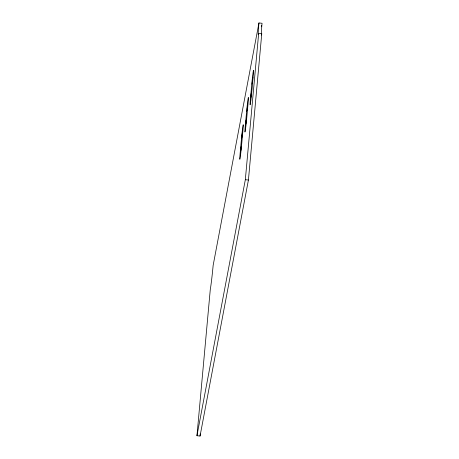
<?xml version="1.0" encoding="UTF-8"?>
<svg xmlns="http://www.w3.org/2000/svg" width="459" height="459" viewBox="0 0 459 459"><rect width="100%" height="100%" fill="white"/><g stroke="black" fill="none" stroke-linecap="round" stroke-linejoin="round"><path stroke-width="0.69" d="M240.832 150.512L240.906 147.896M242.145 136.116L242.214 133.506M245.984 123.264L246.053 120.648M247.292 108.869L247.367 106.253M251.13 96.011L251.199 93.401M252.444 81.622L252.513 79.005M258.956 22.95A18.67 0.614 -84 0 0 258.664 33.409L261.762 33.736L248.422 180.037L200.044 436.05L196.951 435.729L210.291 289.422A18.67 0.614 -84 0 0 213.154 265.336L258.956 22.95L262.049 23.271A18.67 0.614 -84 0 0 261.309 33.49M200.044 436.05L200.239 433.91M196.951 435.729L245.33 179.716L258.664 33.409M241.824 137.82L242.536 131.802M240.51 152.216L241.227 146.197M246.971 110.573L247.688 104.549M245.657 124.968L246.374 118.944M252.123 83.32L252.834 77.301M250.809 97.715L251.526 91.697M261.383 26.794L261.647 25.388M245.33 179.716L248.422 180.037M261.762 33.736A18.67 0.614 -84 0 1 261.389 35.027M241.486 138.503L240.172 152.893A10.109 0.333 -84 0 0 240.017 158.562A10.109 0.333 -84 0 0 241.566 145.514L242.88 131.119A10.109 0.333 -84 0 0 243.035 125.456A10.109 0.333 -84 0 0 241.486 138.503M246.632 111.25L245.318 125.646A10.109 0.333 -84 0 0 245.163 131.314A10.109 0.333 -84 0 0 246.713 118.267L248.026 103.872A10.109 0.333 -84 0 0 248.181 98.203A10.109 0.333 -84 0 0 246.632 111.25M251.779 84.003L250.471 98.398A10.109 0.333 -84 0 0 250.316 104.061A10.109 0.333 -84 0 0 251.865 91.014L253.173 76.624A10.109 0.333 -84 0 0 253.334 70.956A10.109 0.333 -84 0 0 251.779 84.003"/></g></svg>
